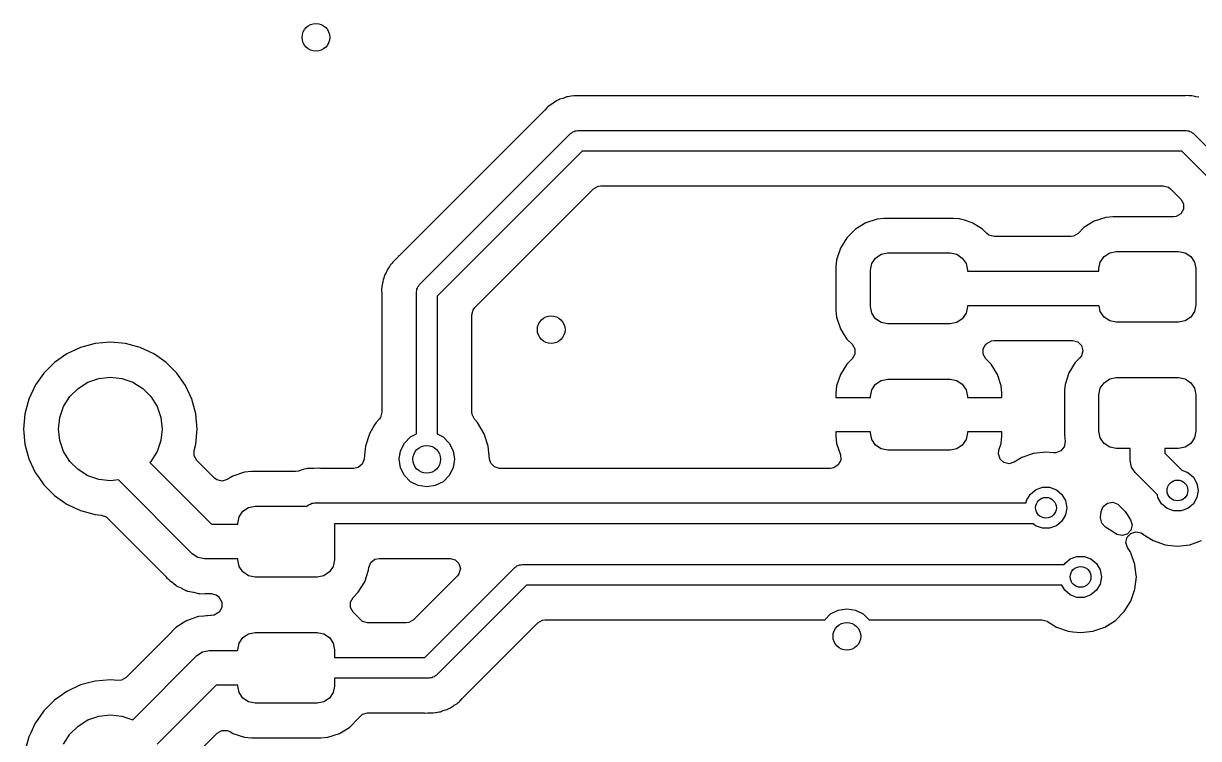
# Model space of a CAD drawing. Extents: x 44 to 146, y -87 to -25.
# Drawn here: x 80.02 to 97, y -75.09 to -64.75 of the extents above; entities that cross this region are included whole.
import ezdxf

# ---------------------------------------------------------------- set-up
doc = ezdxf.new("R2010")
doc.units = 0
doc.layers.add('BLACK', color=7, linetype='CONTINUOUS')

msp = doc.modelspace()

# ---------------------------------------------------------------- linework, layer by layer
at = {"layer": 'BLACK', "linetype": 'CONTINUOUS'}
for p, q in [((87.720525, -65.871834), (87.684547, -65.897972)), ((87.720531, -65.871831), (87.720525, -65.871834)), ((87.738434, -65.864742), (87.720531, -65.871831)), ((87.75942, -65.854461), (87.738434, -65.864742)), ((87.776, -65.844656), (87.75942, -65.854461)), ((87.81871, -65.832247), (87.776, -65.844656)), ((87.831983, -65.827703), (87.81871, -65.832247)), ((87.873346, -65.811327), (87.831983, -65.827703)), ((87.892454, -65.808913), (87.873346, -65.811327)), ((87.915338, -65.804174), (87.892454, -65.808913)), ((87.933826, -65.798803), (87.915338, -65.804174)), ((87.933832, -65.798802), (87.933826, -65.798803)), ((87.978277, -65.797405), (87.933832, -65.798802)), ((87.992245, -65.796307), (87.978277, -65.797405)), ((87.995462, -65.795901), (87.992245, -65.796307)), ((87.995471, -65.7959), (87.995462, -65.795901)), ((87.995475, -65.7959), (87.995471, -65.7959)), ((88.023869, -65.7959), (87.995475, -65.7959)), ((88.028549, -65.795826), (88.023869, -65.7959)), ((88.02961, -65.795792), (88.028549, -65.795826)), ((88.098101, -65.793639), (88.02961, -65.795792)), ((88.107438, -65.794522), (88.098101, -65.793639)), ((88.107486, -65.794003), (88.107438, -65.794522)), ((88.124665, -65.7959), (88.107486, -65.794003)), ((96.787092, -65.7959), (88.124665, -65.7959)), ((96.801114, -65.795239), (96.787092, -65.7959)), ((96.81804, -65.793639), (96.801114, -65.795239)), ((96.845395, -65.791053), (96.81804, -65.793639)), ((96.845396, -65.791053), (96.845395, -65.791053)), ((96.864411, -65.794065), (96.845396, -65.791053)), ((96.887722, -65.7959), (96.864411, -65.794065)), ((96.906975, -65.7959), (96.887722, -65.7959)), ((96.906977, -65.7959), (96.906975, -65.7959)), ((96.933463, -65.8027), (96.906977, -65.7959)), ((96.950066, -65.806963), (96.933463, -65.8027)), ((96.963807, -65.809808), (96.950066, -65.806963)), ((97.007721, -65.816764), (96.963807, -65.809808)), ((87.549768, -66.013084), (85.454434, -68.108418)), ((87.559213, -66.002705), (87.549768, -66.013084)), ((87.587563, -65.968437), (87.559213, -66.002705)), ((87.603144, -65.957116), (87.587563, -65.968437)), ((87.620911, -65.941941), (87.603144, -65.957116)), ((87.634532, -65.928321), (87.620911, -65.941941)), ((87.634534, -65.928319), (87.634532, -65.928321)), ((87.672824, -65.905673), (87.634534, -65.928319)), ((87.684547, -65.897972), (87.672824, -65.905673)), ((85.745934, -68.524734), (87.930334, -66.340334)), ((87.930334, -66.340334), (87.947435, -66.33046)), ((87.947435, -66.33046), (87.9614, -66.316496)), ((87.9614, -66.316496), (87.980474, -66.311384)), ((87.980474, -66.311384), (87.997577, -66.301511)), ((87.997577, -66.301511), (88.017325, -66.301511)), ((88.017325, -66.301511), (88.0364, -66.2964)), ((88.0364, -66.2964), (96.8248, -66.2964)), ((96.8248, -66.2964), (96.843875, -66.301511)), ((96.843875, -66.301511), (96.863623, -66.301511)), ((96.863623, -66.301511), (96.880725, -66.311384)), ((96.880725, -66.311384), (96.8998, -66.316496)), ((96.8998, -66.316496), (96.913764, -66.33046)), ((96.913764, -66.33046), (96.930866, -66.340334)), ((96.930866, -66.340334), (97.870666, -67.280134)), ((88.098532, -66.5964), (86.002, -68.692932)), ((96.762668, -66.5964), (88.098532, -66.5964)), ((97.6146, -67.448332), (96.762668, -66.5964)), ((86.546141, -68.856605), (88.262205, -67.140541)), ((88.262205, -67.140541), (88.329, -67.101977)), ((88.329, -67.101977), (88.367564, -67.0969)), ((88.367564, -67.0969), (96.493636, -67.0969)), ((96.493636, -67.0969), (96.568136, -67.116862)), ((96.568136, -67.116862), (96.598995, -67.140541)), ((96.598995, -67.140541), (96.747595, -67.289141)), ((96.747595, -67.289141), (96.786159, -67.355936)), ((96.786159, -67.355936), (96.786159, -67.433064)), ((92.463996, -67.567), (92.361202, -67.577501)), ((93.464004, -67.567), (92.463996, -67.567)), ((93.464009, -67.567), (93.464004, -67.567)), ((93.549665, -67.57575), (93.464009, -67.567)), ((93.566798, -67.577501), (93.549665, -67.57575)), ((95.663202, -67.554001), (95.496666, -67.609186)), ((95.765996, -67.5435), (95.663202, -67.554001)), ((96.642236, -67.5435), (95.765996, -67.5435)), ((96.6808, -67.538423), (96.642236, -67.5435)), ((96.747595, -67.499859), (96.6808, -67.538423)), ((96.786159, -67.433064), (96.747595, -67.499859)), ((92.045343, -67.724788), (91.921288, -67.848843)), ((92.194666, -67.632686), (92.045343, -67.724788)), ((92.361202, -67.577501), (92.194666, -67.632686)), ((93.62014, -67.595177), (93.566798, -67.577501)), ((93.733334, -67.632686), (93.62014, -67.595177)), ((93.844556, -67.701288), (93.733334, -67.632686)), ((93.882656, -67.724788), (93.844556, -67.701288)), ((93.943727, -67.785859), (93.882656, -67.724788)), ((95.34734, -67.70129), (95.262774, -67.785858)), ((95.496666, -67.609186), (95.34734, -67.70129)), ((91.921288, -67.848843), (91.829186, -67.998166)), ((93.974586, -67.809538), (93.943727, -67.785859)), ((94.049086, -67.8295), (93.974586, -67.809538)), ((95.157415, -67.8295), (94.049086, -67.8295)), ((95.19598, -67.824423), (95.157415, -67.8295)), ((95.262774, -67.785858), (95.19598, -67.824423)), ((91.829186, -67.998166), (91.774001, -68.164701)), ((92.418329, -68.08653), (92.514, -68.0675)), ((92.514, -68.0675), (93.414, -68.0675)), ((93.414, -68.0675), (93.509671, -68.08653)), ((95.639223, -68.117223), (95.720329, -68.06303)), ((95.720329, -68.06303), (95.816, -68.044)), ((95.816, -68.044), (96.716, -68.044)), ((96.716, -68.044), (96.811671, -68.06303)), ((96.811671, -68.06303), (96.892777, -68.117223)), ((85.321551, -68.245407), (85.312273, -68.262284)), ((85.351997, -68.212985), (85.321551, -68.245407)), ((85.361092, -68.202338), (85.351997, -68.212985)), ((85.363082, -68.199772), (85.361092, -68.202338)), ((85.363095, -68.199758), (85.363082, -68.199772)), ((85.383143, -68.179709), (85.363095, -68.199758)), ((85.386394, -68.176355), (85.383143, -68.179709)), ((85.434059, -68.125598), (85.386394, -68.176355)), ((85.441282, -68.119623), (85.434059, -68.125598)), ((85.454434, -68.108418), (85.44095, -68.119222)), ((85.44095, -68.119222), (85.441282, -68.119623)), ((91.769069, -68.212985), (91.7635, -68.267495)), ((91.772638, -68.178044), (91.769069, -68.212985)), ((91.774001, -68.164701), (91.772638, -68.178044)), ((92.264, -68.3175), (92.28303, -68.221829)), ((92.28303, -68.221829), (92.337223, -68.140723)), ((92.337223, -68.140723), (92.418329, -68.08653)), ((93.509671, -68.08653), (93.590777, -68.140723)), ((93.590777, -68.140723), (93.64497, -68.221829)), ((93.64497, -68.221829), (93.664, -68.3175)), ((95.566, -68.294), (95.58503, -68.198329)), ((95.58503, -68.198329), (95.639223, -68.117223)), ((96.892777, -68.117223), (96.94697, -68.198329)), ((96.94697, -68.198329), (96.966, -68.294)), ((85.237581, -68.408094), (85.230011, -68.430203)), ((85.242373, -68.38943), (85.237581, -68.408094)), ((85.242374, -68.389429), (85.242373, -68.38943)), ((85.263803, -68.350447), (85.242374, -68.389429)), ((85.269974, -68.33785), (85.263803, -68.350447)), ((85.287635, -68.297039), (85.269974, -68.33785)), ((85.287638, -68.297035), (85.287635, -68.297039)), ((85.299444, -68.281814), (85.287638, -68.297035)), ((85.312273, -68.262284), (85.299444, -68.281814)), ((91.7635, -68.267495), (91.7635, -68.892503)), ((92.264, -68.8425), (92.264, -68.3175)), ((93.664, -68.3175), (93.664, -68.33)), ((93.664, -68.33), (95.566, -68.33)), ((95.566, -68.33), (95.566, -68.294)), ((96.966, -68.294), (96.966, -68.819)), ((85.199665, -68.591189), (85.196653, -68.610203)), ((85.2015, -68.567878), (85.199665, -68.591189)), ((85.205216, -68.534152), (85.2015, -68.548624)), ((85.2015, -68.548624), (85.2015, -68.567878)), ((85.212563, -68.505534), (85.205216, -68.534152)), ((85.215408, -68.491793), (85.212563, -68.505534)), ((85.222364, -68.447875), (85.215408, -68.491793)), ((85.230011, -68.430203), (85.222364, -68.447875)), ((85.707111, -68.591977), (85.716984, -68.574874)), ((85.707111, -68.611725), (85.707111, -68.591977)), ((85.716984, -68.574874), (85.722096, -68.5558)), ((85.722096, -68.5558), (85.73606, -68.541835)), ((85.73606, -68.541835), (85.745934, -68.524734)), ((85.196653, -68.610203), (85.200839, -68.654484)), ((85.200839, -68.654484), (85.2015, -68.668507)), ((85.2015, -68.668507), (85.2015, -70.369481)), ((85.702, -68.6308), (85.707111, -68.611725)), ((85.702, -70.683024), (85.702, -68.6308)), ((86.002, -68.692932), (86.002, -70.683024)), ((86.5025, -68.961964), (86.522462, -68.887464)), ((86.522462, -68.887464), (86.546141, -68.856605)), ((91.7635, -68.892503), (91.769383, -68.950092)), ((92.28303, -68.938171), (92.264, -68.8425)), ((93.664, -68.8425), (93.64497, -68.938171)), ((95.568188, -68.83), (93.664, -68.83)), ((93.664, -68.83), (93.664, -68.8425)), ((95.58503, -68.914671), (95.568188, -68.83)), ((95.639223, -68.995777), (95.58503, -68.914671)), ((96.94697, -68.914671), (96.892777, -68.995777)), ((96.966, -68.819), (96.94697, -68.914671)), ((86.5025, -70.369481), (86.5025, -68.961964)), ((91.769383, -68.950092), (91.774001, -68.995297)), ((91.774001, -68.995297), (91.829186, -69.161834)), ((92.337223, -69.019277), (92.28303, -68.938171)), ((92.418329, -69.07347), (92.337223, -69.019277)), ((92.514, -69.0925), (92.418329, -69.07347)), ((93.414, -69.0925), (92.514, -69.0925)), ((93.509671, -69.07347), (93.414, -69.0925)), ((93.590777, -69.019277), (93.509671, -69.07347)), ((93.64497, -68.938171), (93.590777, -69.019277)), ((95.720329, -69.04997), (95.639223, -68.995777)), ((95.816, -69.069), (95.720329, -69.04997)), ((96.716, -69.069), (95.816, -69.069)), ((96.811671, -69.04997), (96.716, -69.069)), ((96.892777, -68.995777), (96.811671, -69.04997)), ((91.829186, -69.161834), (91.879741, -69.243797)), ((91.879741, -69.243797), (91.921288, -69.311156)), ((80.85067, -69.432425), (80.652362, -69.524898)), ((80.850672, -69.432424), (80.85067, -69.432425)), ((80.850673, -69.432424), (80.850672, -69.432424)), ((81.062021, -69.375793), (80.850673, -69.432424)), ((81.28, -69.356723), (81.062021, -69.375793)), ((81.497978, -69.375793), (81.28, -69.356723)), ((81.709328, -69.432424), (81.497977, -69.375793)), ((81.497977, -69.375793), (81.497978, -69.375793)), ((81.70933, -69.432425), (81.709328, -69.432424)), ((81.907633, -69.524894), (81.70933, -69.432425)), ((91.921288, -69.311156), (91.997627, -69.387495)), ((91.997627, -69.387495), (92.036191, -69.45429)), ((93.891809, -69.45429), (93.930373, -69.387495)), ((93.930373, -69.387495), (93.943727, -69.374141)), ((93.943727, -69.374141), (94.010522, -69.335577)), ((94.010522, -69.335577), (94.049086, -69.3305)), ((94.049086, -69.3305), (95.183415, -69.3305)), ((95.183415, -69.3305), (95.257915, -69.350462)), ((95.257915, -69.350462), (95.312453, -69.405)), ((95.312453, -69.405), (95.332415, -69.4795)), ((80.652359, -69.5249), (80.47312, -69.650404)), ((80.652362, -69.524898), (80.652359, -69.524899)), ((80.652359, -69.524899), (80.652359, -69.5249)), ((81.907638, -69.524897), (81.907633, -69.524894)), ((81.916951, -69.531418), (81.907638, -69.524897)), ((82.086877, -69.650402), (81.916951, -69.531418)), ((91.997627, -69.598213), (91.92168, -69.674159)), ((92.036191, -69.531418), (91.997627, -69.598213)), ((92.036191, -69.45429), (92.036191, -69.531418)), ((93.891809, -69.531418), (93.891809, -69.45429)), ((93.930373, -69.598213), (93.891809, -69.531418)), ((94.006319, -69.674159), (93.930373, -69.598213)), ((95.262274, -69.611358), (95.223288, -69.650343)), ((95.288776, -69.584855), (95.262274, -69.611358)), ((95.312453, -69.554), (95.288776, -69.584855)), ((95.332415, -69.4795), (95.312453, -69.554)), ((80.47312, -69.650404), (80.318404, -69.80512)), ((82.241598, -69.805123), (82.086877, -69.650402)), ((91.92168, -69.674159), (91.829642, -69.823378)), ((94.098357, -69.823378), (94.006319, -69.674159)), ((95.223288, -69.650343), (95.131186, -69.799666)), ((80.318404, -69.80512), (80.199834, -69.974457)), ((80.812383, -70.025626), (80.954587, -69.936273)), ((80.954587, -69.936273), (81.113109, -69.880804)), ((81.113109, -69.880804), (81.28, -69.862)), ((81.28, -69.862), (81.446891, -69.880804)), ((81.446891, -69.880804), (81.605413, -69.936273)), ((81.605413, -69.936273), (81.747617, -70.025626)), ((82.367102, -69.984362), (82.241598, -69.805123)), ((91.829642, -69.823378), (91.774494, -69.989802)), ((92.337223, -69.965723), (92.418329, -69.91153)), ((92.418329, -69.91153), (92.514, -69.8925)), ((92.514, -69.8925), (93.414, -69.8925)), ((93.414, -69.8925), (93.509671, -69.91153)), ((93.509671, -69.91153), (93.590777, -69.965723)), ((94.153505, -69.989803), (94.098357, -69.823378)), ((95.131186, -69.799666), (95.076001, -69.966201)), ((95.58503, -70.023329), (95.639223, -69.942223)), ((95.639223, -69.942223), (95.720329, -69.88803)), ((95.720329, -69.88803), (95.816, -69.869)), ((95.816, -69.869), (96.716, -69.869)), ((96.716, -69.869), (96.811671, -69.88803)), ((96.811671, -69.88803), (96.892777, -69.942223)), ((96.892777, -69.942223), (96.94697, -70.023329)), ((80.192898, -69.984362), (80.100425, -70.18267)), ((80.199834, -69.974457), (80.192898, -69.984362)), ((80.693626, -70.144383), (80.812383, -70.025626)), ((81.747617, -70.025626), (81.866374, -70.144383)), ((82.459575, -70.18267), (82.367102, -69.984362)), ((91.774492, -69.989811), (91.764, -70.09251)), ((91.764, -70.09251), (91.764, -70.155)), ((91.774494, -69.989802), (91.774492, -69.989811)), ((92.264, -70.1425), (92.28303, -70.046829)), ((92.28303, -70.046829), (92.337223, -69.965723)), ((93.590777, -69.965723), (93.64497, -70.046829)), ((93.64497, -70.046829), (93.664, -70.1425)), ((94.163999, -70.092526), (94.153505, -69.989803)), ((94.163999, -70.155), (94.163999, -70.092526)), ((95.067394, -70.050459), (95.0655, -70.068995)), ((95.0655, -70.068995), (95.0655, -70.694004)), ((95.076001, -69.966203), (95.067394, -70.050459)), ((95.076001, -69.966201), (95.076001, -69.966203)), ((95.566, -70.119), (95.58503, -70.023329)), ((95.566, -70.644), (95.566, -70.119)), ((96.94697, -70.023329), (96.966, -70.119)), ((96.966, -70.119), (96.966, -70.644)), ((80.100424, -70.182673), (80.043793, -70.394021)), ((80.100425, -70.18267), (80.100424, -70.182673)), ((80.548804, -70.445109), (80.604273, -70.286587)), ((80.604273, -70.286587), (80.693626, -70.144383)), ((81.866374, -70.144383), (81.955727, -70.286587)), ((81.955727, -70.286587), (82.011196, -70.445109)), ((82.516207, -70.394023), (82.459575, -70.18267)), ((91.764, -70.155), (92.264, -70.155)), ((92.264, -70.155), (92.264, -70.1425)), ((93.664, -70.1425), (93.664, -70.155)), ((93.664, -70.155), (94.163999, -70.155)), ((80.043793, -70.394021), (80.024723, -70.611999)), ((80.53, -70.612), (80.548804, -70.445109)), ((82.011196, -70.445109), (82.03, -70.612)), ((82.535277, -70.612), (82.516207, -70.394023)), ((85.181538, -70.443981), (85.163229, -70.469181)), ((85.2015, -70.369481), (85.181538, -70.443981)), ((86.505756, -70.400459), (86.5025, -70.369481)), ((86.540771, -70.469181), (86.505756, -70.400459)), ((80.024723, -70.611999), (80.024723, -70.612)), ((80.024723, -70.612), (80.043793, -70.829978)), ((80.548804, -70.778891), (80.53, -70.612)), ((82.03, -70.612), (82.011196, -70.778891)), ((82.516207, -70.829977), (82.535277, -70.612)), ((85.098816, -70.553553), (85.024822, -70.681714)), ((85.119467, -70.517784), (85.098816, -70.553553)), ((85.119469, -70.517781), (85.119467, -70.517783)), ((85.119467, -70.517783), (85.119467, -70.517784)), ((85.163229, -70.469181), (85.119469, -70.517781)), ((86.584533, -70.517784), (86.540771, -70.469181)), ((86.679179, -70.681716), (86.584533, -70.517784)), ((80.604273, -70.937413), (80.548804, -70.778891)), ((82.011196, -70.778891), (81.955727, -70.937413)), ((85.024819, -70.681721), (84.966325, -70.861745)), ((85.024822, -70.681714), (85.024819, -70.681721)), ((85.528393, -70.814886), (85.616886, -70.726393)), ((85.616886, -70.726393), (85.702, -70.683024)), ((86.002, -70.683024), (86.087114, -70.726393)), ((86.087114, -70.726393), (86.175607, -70.814886)), ((86.737674, -70.861744), (86.679179, -70.681716)), ((92.264, -70.655), (91.764001, -70.655)), ((91.764001, -70.655), (91.764001, -70.717473)), ((91.764001, -70.717473), (91.774494, -70.820196)), ((92.264, -70.6675), (92.264, -70.655)), ((92.28303, -70.763171), (92.264, -70.6675)), ((92.337223, -70.844277), (92.28303, -70.763171)), ((93.64497, -70.763171), (93.590777, -70.844277)), ((93.664, -70.6675), (93.64497, -70.763171)), ((94.164, -70.655), (93.664, -70.655)), ((93.664, -70.655), (93.664, -70.6675)), ((94.153507, -70.820188), (94.163999, -70.717489)), ((94.163999, -70.717489), (94.164, -70.717479)), ((94.164, -70.717479), (94.164, -70.655)), ((95.075686, -70.793712), (95.063398, -70.869854)), ((95.0655, -70.694004), (95.075686, -70.793712)), ((95.58503, -70.739671), (95.566, -70.644)), ((95.639223, -70.820777), (95.58503, -70.739671)), ((96.94697, -70.739671), (96.892777, -70.820777)), ((96.966, -70.644), (96.94697, -70.739671)), ((80.043793, -70.829978), (80.100424, -71.041328)), ((80.693626, -71.079617), (80.604273, -70.937413)), ((81.955727, -70.937413), (81.866374, -71.079617)), ((82.490952, -70.924227), (82.516207, -70.829977)), ((82.490952, -71.001353), (82.490952, -70.924227)), ((84.957169, -70.94887), (84.947238, -71.043365)), ((84.966325, -70.861745), (84.957169, -70.94887)), ((85.452, -71.05), (85.471577, -70.926393)), ((85.471577, -70.926393), (85.528393, -70.814886)), ((86.175607, -70.814886), (86.232423, -70.926393)), ((86.232423, -70.926393), (86.252, -71.05)), ((86.756762, -71.043365), (86.737674, -70.861744)), ((91.774494, -70.820196), (91.774494, -70.820199)), ((91.774494, -70.820199), (91.829049, -70.984833)), ((92.418329, -70.89847), (92.337223, -70.844277)), ((92.514, -70.9175), (92.418329, -70.89847)), ((93.414, -70.9175), (92.514, -70.9175)), ((93.509671, -70.89847), (93.414, -70.9175)), ((93.590777, -70.844277), (93.509671, -70.89847)), ((94.113025, -70.972287), (94.120484, -70.919847)), ((94.135759, -71.045988), (94.113025, -70.972287)), ((94.120484, -70.919847), (94.153506, -70.820194)), ((94.153506, -70.820194), (94.153507, -70.820188)), ((94.620747, -70.964631), (94.450474, -71.024212)), ((94.799999, -70.944435), (94.620747, -70.964631)), ((94.800001, -70.944435), (94.799999, -70.944435)), ((94.910774, -70.956916), (94.800001, -70.944435)), ((94.942598, -70.957082), (94.910774, -70.956916)), ((95.014684, -70.929652), (94.942598, -70.957082)), ((95.063398, -70.869854), (95.014684, -70.929652)), ((95.720329, -70.87497), (95.639223, -70.820777)), ((95.816, -70.894), (95.720329, -70.87497)), ((96.016, -70.894), (95.816, -70.894)), ((96.016, -71.066), (96.016, -70.894)), ((96.716, -70.894), (96.516, -70.894)), ((96.516, -70.894), (96.516, -70.962446)), ((96.516, -70.962446), (96.761554, -71.208001)), ((96.811671, -70.87497), (96.716, -70.894)), ((96.892777, -70.820777), (96.811671, -70.87497)), ((80.100424, -71.041328), (80.100425, -71.04133)), ((80.100425, -71.04133), (80.192894, -71.239633)), ((80.812383, -71.198374), (80.693626, -71.079617)), ((81.866374, -71.079617), (81.849772, -71.096218)), ((81.849772, -71.096218), (82.743053, -71.9895)), ((82.529516, -71.068148), (82.490952, -71.001353)), ((82.783594, -71.322226), (82.529516, -71.068148)), ((84.919187, -71.119279), (84.859248, -71.167818)), ((84.946827, -71.047274), (84.919187, -71.119279)), ((84.947238, -71.043365), (84.946827, -71.047274)), ((85.471577, -71.173607), (85.452, -71.05)), ((86.252, -71.05), (86.232423, -71.173607)), ((86.757173, -71.047274), (86.756762, -71.043365)), ((86.776319, -71.1062), (86.757173, -71.047274)), ((86.830857, -71.160738), (86.776319, -71.1062)), ((91.798919, -71.130754), (91.734479, -71.173137)), ((91.833534, -71.06183), (91.798919, -71.130754)), ((91.829049, -70.984833), (91.833534, -71.06183)), ((94.192298, -71.098449), (94.135759, -71.045988)), ((94.267492, -71.115612), (94.192298, -71.098449)), ((94.341193, -71.092878), (94.267492, -71.115612)), ((94.450474, -71.024212), (94.341193, -71.092878)), ((96.03503, -71.161671), (96.016, -71.066)), ((80.192894, -71.239633), (80.192897, -71.239638)), ((80.192897, -71.239638), (80.235163, -71.3)), ((80.235163, -71.3), (80.318402, -71.418877)), ((80.954587, -71.287727), (80.812383, -71.198374)), ((81.113109, -71.343196), (80.954587, -71.287727)), ((83.050662, -71.292187), (82.967173, -71.343684)), ((83.050665, -71.292186), (83.050662, -71.292187)), ((83.217202, -71.237001), (83.050665, -71.292186)), ((83.319996, -71.2265), (83.217202, -71.237001)), ((83.956867, -71.2265), (83.319996, -71.2265)), ((83.998439, -71.220583), (83.956867, -71.2265)), ((84.010616, -71.217045), (83.998439, -71.220583)), ((84.023893, -71.212499), (84.010616, -71.217045)), ((84.065238, -71.196129), (84.023893, -71.212499)), ((84.065246, -71.196127), (84.065238, -71.196129)), ((84.084354, -71.193713), (84.065246, -71.196127)), ((84.107237, -71.188974), (84.084354, -71.193713)), ((84.125725, -71.183603), (84.107237, -71.188974)), ((84.125731, -71.183602), (84.125725, -71.183603)), ((84.170177, -71.182205), (84.125731, -71.183602)), ((84.184145, -71.181107), (84.170177, -71.182205)), ((84.187362, -71.180701), (84.184145, -71.181107)), ((84.187371, -71.1807), (84.187362, -71.180701)), ((84.187375, -71.1807), (84.187371, -71.1807)), ((84.215769, -71.1807), (84.187375, -71.1807)), ((84.220449, -71.180626), (84.215769, -71.1807)), ((84.22151, -71.180592), (84.220449, -71.180626)), ((84.290001, -71.178439), (84.22151, -71.180592)), ((84.299338, -71.179322), (84.290001, -71.178439)), ((84.299386, -71.178803), (84.299338, -71.179322)), ((84.316565, -71.1807), (84.299386, -71.178803)), ((84.798643, -71.1807), (84.316565, -71.1807)), ((84.859248, -71.167818), (84.798643, -71.1807)), ((85.528393, -71.285114), (85.471577, -71.173607)), ((85.616886, -71.373607), (85.528393, -71.285114)), ((86.175607, -71.285114), (86.087114, -71.373607)), ((86.232423, -71.173607), (86.175607, -71.285114)), ((86.905357, -71.1807), (86.830857, -71.160738)), ((91.687612, -71.1807), (86.905357, -71.1807)), ((91.734479, -71.173137), (91.687612, -71.1807)), ((96.089223, -71.242777), (96.03503, -71.161671)), ((96.411464, -71.565017), (96.089223, -71.242777)), ((96.761554, -71.208001), (96.85, -71.240192)), ((96.85, -71.240192), (96.929813, -71.307164)), ((96.929813, -71.307164), (96.981908, -71.397394)), ((80.318402, -71.418877), (80.473123, -71.573598)), ((81.28, -71.362), (81.113109, -71.343196)), ((81.395439, -71.348993), (81.28, -71.362)), ((82.46272, -72.416273), (81.395439, -71.348993)), ((82.818236, -71.348016), (82.783594, -71.322226)), ((82.893285, -71.365804), (82.818236, -71.348016)), ((82.967173, -71.343684), (82.893285, -71.365804)), ((85.728393, -71.430423), (85.616886, -71.373607)), ((85.852, -71.45), (85.728393, -71.430423)), ((85.975607, -71.430423), (85.852, -71.45)), ((86.087114, -71.373607), (85.975607, -71.430423)), ((94.65, -71.490192), (94.747906, -71.454558)), ((94.747906, -71.454558), (94.852094, -71.454558)), ((94.852094, -71.454558), (94.95, -71.490192)), ((96.981908, -71.397394), (97, -71.5)), ((80.473123, -71.573598), (80.624017, -71.679255)), ((94.512131, -71.6812), (94.518092, -71.647394)), ((94.518092, -71.647394), (94.570187, -71.557164)), ((94.570187, -71.557164), (94.65, -71.490192)), ((94.95, -71.490192), (95.029813, -71.557164)), ((95.029813, -71.557164), (95.081908, -71.647394)), ((95.081908, -71.647394), (95.1, -71.75)), ((96.418092, -71.602606), (96.411464, -71.565017)), ((96.470187, -71.692836), (96.418092, -71.602606)), ((96.981908, -71.602606), (96.929813, -71.692836)), ((97, -71.5), (96.981908, -71.602606)), ((80.624017, -71.679255), (80.652361, -71.699102)), ((80.652361, -71.699102), (80.652366, -71.699105)), ((80.652366, -71.699105), (80.761512, -71.75)), ((80.761512, -71.75), (80.85067, -71.791575)), ((80.85067, -71.791575), (81.062023, -71.848207)), ((83.13903, -71.881329), (83.193223, -71.800223)), ((83.193223, -71.800223), (83.274329, -71.74603)), ((83.274329, -71.74603), (83.37, -71.727)), ((83.37, -71.727), (84.120368, -71.727)), ((84.120368, -71.727), (84.122234, -71.725134)), ((84.122234, -71.725134), (84.139335, -71.71526)), ((84.139335, -71.71526), (84.1533, -71.701296)), ((84.1533, -71.701296), (84.172374, -71.696184)), ((84.172374, -71.696184), (84.189477, -71.686311)), ((84.189477, -71.686311), (84.209225, -71.686311)), ((84.209225, -71.686311), (84.2283, -71.6812)), ((84.2283, -71.6812), (94.512131, -71.6812)), ((95.1, -71.75), (95.081908, -71.852606)), ((95.590098, -71.887266), (95.599587, -71.803051)), ((95.599587, -71.803051), (95.627765, -71.731257)), ((95.627765, -71.731257), (95.688066, -71.683168)), ((95.688066, -71.683168), (95.764333, -71.671673)), ((95.764333, -71.671673), (95.836129, -71.699851)), ((95.836129, -71.699851), (95.853009, -71.714377)), ((95.853009, -71.714377), (95.943357, -71.804725)), ((95.943357, -71.804725), (95.972239, -71.845428)), ((96.55, -71.759808), (96.470187, -71.692836)), ((96.647906, -71.795442), (96.55, -71.759808)), ((96.752094, -71.795442), (96.647906, -71.795442)), ((96.85, -71.759808), (96.752094, -71.795442)), ((96.929813, -71.692836), (96.85, -71.759808)), ((81.062023, -71.848207), (81.144778, -71.855446)), ((81.144778, -71.855446), (81.217254, -71.881824)), ((81.217254, -71.881824), (81.237152, -71.89852)), ((81.237152, -71.89852), (82.062481, -72.723848)), ((82.743053, -71.9895), (83.12, -71.9895)), ((83.12, -71.977), (83.13903, -71.881329)), ((83.12, -71.9895), (83.12, -71.977)), ((94.615907, -71.9812), (84.52, -71.9812)), ((84.52, -71.9812), (84.52, -72.502)), ((94.65, -72.009808), (94.615907, -71.9812)), ((95.029813, -71.942836), (94.95, -72.009808)), ((95.081908, -71.852606), (95.029813, -71.942836)), ((95.589267, -71.898363), (95.590098, -71.887266)), ((95.60643, -71.973558), (95.589267, -71.898363)), ((95.65889, -72.030097), (95.60643, -71.973558)), ((95.972239, -71.845428), (95.974211, -71.849524)), ((95.974211, -71.849524), (96.021218, -71.924335)), ((96.021218, -71.924335), (96.043952, -71.998037)), ((94.747906, -72.045442), (94.65, -72.009808)), ((94.852094, -72.045442), (94.747906, -72.045442)), ((94.95, -72.009808), (94.852094, -72.045442)), ((95.802262, -72.120184), (95.65889, -72.030097)), ((95.802263, -72.120185), (95.802262, -72.120184)), ((95.802847, -72.120552), (95.802263, -72.120185)), ((95.825432, -72.13534), (95.802847, -72.120552)), ((95.900626, -72.152503), (95.825432, -72.13534)), ((95.974328, -72.129769), (95.900626, -72.152503)), ((95.973209, -72.176771), (96.025669, -72.120232)), ((96.026789, -72.073231), (95.974328, -72.129769)), ((96.025669, -72.120232), (96.099371, -72.097497)), ((96.043952, -71.998037), (96.026789, -72.073231)), ((96.099371, -72.097497), (96.174565, -72.114659)), ((96.174565, -72.114659), (96.197167, -72.129457)), ((96.197167, -72.129457), (96.197737, -72.129815)), ((96.197737, -72.129815), (96.197738, -72.129816)), ((96.197738, -72.129816), (96.350478, -72.225789)), ((95.956047, -72.251965), (95.973209, -72.176771)), ((95.978782, -72.325667), (95.956047, -72.251965)), ((96.015169, -72.383577), (95.978782, -72.325667)), ((96.350478, -72.225789), (96.520745, -72.285368)), ((96.520745, -72.285368), (96.560551, -72.289853)), ((96.560551, -72.289853), (96.699999, -72.305565)), ((96.699999, -72.305565), (96.7, -72.305565)), ((96.7, -72.305565), (96.700001, -72.305565)), ((96.700001, -72.305565), (96.744813, -72.300515)), ((96.744813, -72.300515), (96.879255, -72.285368)), ((96.879255, -72.285368), (97.049522, -72.225789)), ((82.462723, -72.416277), (82.46272, -72.416273)), ((82.543829, -72.47047), (82.462723, -72.416277)), ((82.6395, -72.4895), (82.543829, -72.47047)), ((83.12, -72.4895), (82.6395, -72.4895)), ((83.12, -72.502), (83.12, -72.4895)), ((85.04144, -72.54347), (85.101238, -72.494758)), ((85.101238, -72.494758), (85.162237, -72.4817)), ((85.162237, -72.4817), (86.188636, -72.4817)), ((86.188636, -72.4817), (86.263136, -72.501662)), ((95.070187, -72.557164), (95.15, -72.490192)), ((95.15, -72.490192), (95.247906, -72.454558)), ((95.247906, -72.454558), (95.352094, -72.454558)), ((95.352094, -72.454558), (95.45, -72.490192)), ((95.45, -72.490192), (95.529813, -72.557164)), ((96.025789, -72.400478), (96.015169, -72.383577)), ((96.085368, -72.570745), (96.025789, -72.400478)), ((83.13903, -72.597671), (83.12, -72.502)), ((83.193223, -72.678777), (83.13903, -72.597671)), ((84.50097, -72.597671), (84.446777, -72.678777)), ((84.52, -72.502), (84.50097, -72.597671)), ((84.954814, -72.821334), (85.009999, -72.654797)), ((85.009999, -72.654797), (85.01, -72.65479)), ((85.01, -72.65479), (85.014009, -72.615556)), ((85.014009, -72.615556), (85.04144, -72.54347)), ((85.823368, -73.9145), (87.123734, -72.614134)), ((86.263136, -72.501662), (86.317674, -72.5562)), ((86.317674, -72.5562), (86.337636, -72.6307)), ((86.337636, -72.6307), (86.317674, -72.7052)), ((87.123734, -72.614134), (87.140835, -72.60426)), ((87.140835, -72.60426), (87.1548, -72.590296)), ((87.1548, -72.590296), (87.173874, -72.585184)), ((87.173874, -72.585184), (87.190977, -72.575311)), ((87.190977, -72.575311), (87.210725, -72.575311)), ((87.210725, -72.575311), (87.2298, -72.5702)), ((87.2298, -72.5702), (95.062661, -72.5702)), ((95.062661, -72.5702), (95.070187, -72.557164)), ((95.529813, -72.557164), (95.581908, -72.647394)), ((95.581908, -72.647394), (95.6, -72.75)), ((96.094838, -72.654797), (96.085368, -72.570745)), ((96.102618, -72.723848), (96.094838, -72.654797)), ((82.062481, -72.723848), (82.076638, -72.74023)), ((82.076638, -72.74023), (82.089887, -72.758027)), ((82.089887, -72.758027), (82.089889, -72.758029)), ((82.089889, -72.758029), (82.127, -72.789169)), ((82.127, -72.789169), (82.136583, -72.79795)), ((82.136583, -72.79795), (82.139723, -72.80109)), ((82.139723, -72.80109), (82.163749, -72.820087)), ((82.163749, -72.820087), (82.167111, -72.822826)), ((82.167111, -72.822826), (82.224286, -72.870802)), ((83.274329, -72.73297), (83.193223, -72.678777)), ((83.37, -72.752), (83.274329, -72.73297)), ((84.27, -72.752), (83.37, -72.752)), ((84.365671, -72.73297), (84.27, -72.752)), ((84.446777, -72.678777), (84.365671, -72.73297)), ((84.862712, -72.970656), (84.954814, -72.821334)), ((86.293995, -72.736059), (85.659695, -73.370359)), ((86.317674, -72.7052), (86.293995, -72.736059)), ((95.6, -72.75), (95.581908, -72.852606)), ((96.085368, -72.929255), (96.105565, -72.75)), ((96.105565, -72.75), (96.102618, -72.723848)), ((82.224286, -72.870802), (82.22429, -72.870804)), ((82.22429, -72.870804), (82.231539, -72.875572)), ((82.231539, -72.875572), (82.231375, -72.87582)), ((82.231375, -72.87582), (82.235283, -72.87831)), ((82.235283, -72.87831), (82.23544, -72.878057)), ((82.23544, -72.878057), (82.242823, -72.882611)), ((82.242823, -72.882611), (82.310476, -72.914158)), ((82.310476, -72.914158), (82.314377, -72.916047)), ((82.314377, -72.916047), (82.381067, -72.94954)), ((82.381067, -72.94954), (82.381072, -72.949541)), ((82.381072, -72.949541), (82.389224, -72.952509)), ((82.389224, -72.952509), (82.389121, -72.952791)), ((82.389121, -72.952791), (82.39349, -72.95431)), ((82.39349, -72.95431), (82.393585, -72.954025)), ((82.393585, -72.954025), (82.401822, -72.956753)), ((82.401822, -72.956753), (82.401827, -72.956756)), ((82.401827, -72.956756), (82.474951, -72.971854)), ((82.474951, -72.971854), (82.479078, -72.972769)), ((82.479078, -72.972769), (82.551779, -72.99)), ((82.551779, -72.99), (82.551781, -72.99)), ((82.551781, -72.99), (82.551785, -72.990001)), ((82.551785, -72.990001), (82.560398, -72.991008)), ((82.560398, -72.991008), (82.560363, -72.991303)), ((82.560363, -72.991303), (82.564969, -72.991773)), ((82.564969, -72.991773), (82.564995, -72.991477)), ((82.564995, -72.991477), (82.573638, -72.992232)), ((82.573638, -72.992232), (82.573639, -72.992231)), ((82.573639, -72.992231), (82.573644, -72.992233)), ((82.573644, -72.992233), (82.648233, -72.990063)), ((82.648233, -72.990063), (82.652565, -72.99)), ((82.652565, -72.99), (82.734914, -72.99)), ((82.734914, -72.99), (82.809414, -73.009962)), ((82.809414, -73.009962), (82.840273, -73.033641)), ((84.786724, -73.046643), (84.862712, -72.970656)), ((87.291932, -72.8702), (85.991566, -74.170566)), ((95.02825, -72.8702), (87.291932, -72.8702)), ((95.070187, -72.942836), (95.02825, -72.8702)), ((95.15, -73.009808), (95.070187, -72.942836)), ((95.247906, -73.045442), (95.15, -73.009808)), ((95.45, -73.009808), (95.352094, -73.045442)), ((95.529813, -72.942836), (95.45, -73.009808)), ((95.581908, -72.852606), (95.529813, -72.942836)), ((96.025789, -73.099522), (96.085368, -72.929255)), ((82.840273, -73.033641), (82.853273, -73.046641)), ((82.853273, -73.046641), (82.891837, -73.113436)), ((82.891837, -73.113436), (82.891837, -73.190564)), ((84.748162, -73.113436), (84.786724, -73.046643)), ((84.748162, -73.190564), (84.748162, -73.113436)), ((95.352094, -73.045442), (95.247906, -73.045442)), ((95.929816, -73.252262), (96.025789, -73.099522)), ((82.533246, -73.329258), (82.463092, -73.354791)), ((82.541681, -73.327259), (82.533246, -73.329258)), ((82.54615, -73.325965), (82.541612, -73.326971)), ((82.541612, -73.326971), (82.541681, -73.327259)), ((82.54621, -73.326254), (82.54615, -73.325965)), ((82.554699, -73.324501), (82.54621, -73.326254)), ((82.629064, -73.317994), (82.554699, -73.324501)), ((82.633366, -73.317554), (82.629064, -73.317994)), ((82.66378, -73.314), (82.633366, -73.317554)), ((82.668232, -73.314), (82.66378, -73.314)), ((82.681217, -73.313433), (82.668232, -73.314)), ((82.729485, -73.30921), (82.681217, -73.313433)), ((82.735154, -73.309375), (82.729485, -73.30921)), ((82.778031, -73.304363), (82.735154, -73.309375)), ((82.844828, -73.265803), (82.778031, -73.304363)), ((82.853267, -73.257365), (82.844828, -73.265803)), ((82.853273, -73.257359), (82.853267, -73.257365)), ((82.891837, -73.190564), (82.853273, -73.257359)), ((84.786724, -73.257356), (84.748162, -73.190564)), ((84.862712, -73.333344), (84.786724, -73.257356)), ((84.862713, -73.333346), (84.862712, -73.333344)), ((84.862714, -73.333348), (84.862713, -73.333346)), ((84.868805, -73.343222), (84.862714, -73.333348)), ((84.921121, -73.394038), (84.868805, -73.343222)), ((91.602379, -73.3707), (91.687486, -73.285593)), ((91.687486, -73.285593), (91.798993, -73.228777)), ((91.798993, -73.228777), (91.9226, -73.2092)), ((91.9226, -73.2092), (92.046207, -73.228777)), ((92.046207, -73.228777), (92.157714, -73.285593)), ((92.157714, -73.285593), (92.242821, -73.3707)), ((95.802262, -73.379816), (95.929816, -73.252262)), ((82.221805, -73.485668), (82.170581, -73.539961)), ((82.228452, -73.480091), (82.221805, -73.485668)), ((82.231854, -73.47694), (82.228263, -73.479865)), ((82.228263, -73.479865), (82.228452, -73.480091)), ((82.232037, -73.477171), (82.231854, -73.47694)), ((82.238848, -73.471785), (82.232037, -73.477171)), ((82.302368, -73.432605), (82.238848, -73.471785)), ((82.30602, -73.430279), (82.302368, -73.432605)), ((82.368386, -73.389261), (82.30602, -73.430279)), ((82.376139, -73.385367), (82.368386, -73.389261)), ((82.380182, -73.383083), (82.376007, -73.385104)), ((82.376007, -73.385104), (82.376139, -73.385367)), ((82.380307, -73.383351), (82.380182, -73.383083)), ((82.38817, -73.379684), (82.380307, -73.383351)), ((82.4333, -73.364729), (82.38817, -73.379684)), ((82.459024, -73.356204), (82.4333, -73.364729)), ((82.463092, -73.354791), (82.459024, -73.356204)), ((84.995621, -73.414), (84.921121, -73.394038)), ((85.554336, -73.414), (84.995621, -73.414)), ((85.5929, -73.408923), (85.554336, -73.414)), ((85.659695, -73.370359), (85.5929, -73.408923)), ((86.372119, -74.497825), (87.455605, -73.414341)), ((87.455605, -73.414341), (87.5224, -73.375777)), ((87.5224, -73.375777), (87.560964, -73.3707)), ((87.560964, -73.3707), (91.602379, -73.3707)), ((92.242821, -73.3707), (94.740304, -73.3707)), ((94.740304, -73.3707), (94.814804, -73.390662)), ((94.814804, -73.390662), (94.819562, -73.393529)), ((94.819562, -73.393529), (94.950478, -73.475789)), ((94.950478, -73.475789), (95.120745, -73.535368)), ((95.479255, -73.535368), (95.649522, -73.475789)), ((95.649522, -73.475789), (95.802262, -73.379816)), ((82.167564, -73.543067), (81.507438, -74.203192)), ((82.170581, -73.539961), (82.167564, -73.543067)), ((83.13903, -73.706329), (83.193223, -73.625223)), ((83.193223, -73.625223), (83.274329, -73.57103)), ((83.274329, -73.57103), (83.37, -73.552)), ((83.37, -73.552), (84.27, -73.552)), ((84.27, -73.552), (84.365671, -73.57103)), ((84.365671, -73.57103), (84.446777, -73.625223)), ((84.446777, -73.625223), (84.50097, -73.706329)), ((95.120745, -73.535368), (95.189076, -73.543067)), ((95.189076, -73.543067), (95.299999, -73.555565)), ((95.299999, -73.555565), (95.3, -73.555565)), ((95.3, -73.555565), (95.300001, -73.555565)), ((95.300001, -73.555565), (95.344813, -73.550515)), ((95.344813, -73.550515), (95.479255, -73.535368)), ((82.530723, -73.887723), (82.611829, -73.83353)), ((82.611829, -73.83353), (82.7075, -73.814499)), ((82.7075, -73.814499), (82.707505, -73.8145)), ((82.707505, -73.8145), (83.12, -73.8145)), ((83.12, -73.802), (83.13903, -73.706329)), ((83.12, -73.8145), (83.12, -73.802)), ((84.50097, -73.706329), (84.52, -73.802)), ((84.52, -73.802), (84.52, -73.9145)), ((81.603012, -74.815433), (82.530723, -73.887723)), ((84.52, -73.9145), (85.823368, -73.9145)), ((85.9605, -74.194404), (85.941425, -74.199515)), ((85.974464, -74.180439), (85.9605, -74.194404)), ((85.991566, -74.170566), (85.974464, -74.180439)), ((80.85067, -74.312425), (80.652362, -74.404898)), ((80.850672, -74.312424), (80.85067, -74.312425)), ((80.850673, -74.312424), (80.850672, -74.312424)), ((81.062021, -74.255793), (80.850673, -74.312424)), ((81.28, -74.236723), (81.062021, -74.255793)), ((81.280003, -74.236723), (81.28, -74.236723)), ((81.389095, -74.246266), (81.280003, -74.236723)), ((81.440643, -74.241756), (81.389095, -74.246266)), ((81.507438, -74.203192), (81.440643, -74.241756)), ((82.811054, -74.3145), (81.956566, -75.168987)), ((83.12, -74.3145), (82.811054, -74.3145)), ((83.12, -74.327), (83.12, -74.3145)), ((83.13903, -74.422671), (83.12, -74.327)), ((84.52, -74.327), (84.50097, -74.422671)), ((85.8855, -74.2145), (84.52, -74.2145)), ((84.52, -74.2145), (84.52, -74.327)), ((85.904575, -74.209389), (85.8855, -74.2145)), ((85.924323, -74.209389), (85.904575, -74.209389)), ((85.941425, -74.199515), (85.924323, -74.209389)), ((80.47312, -74.530404), (80.318404, -74.68512)), ((80.652359, -74.4049), (80.47312, -74.530404)), ((80.652362, -74.404898), (80.652359, -74.404899)), ((80.652359, -74.404899), (80.652359, -74.4049)), ((83.193223, -74.503777), (83.13903, -74.422671)), ((83.274329, -74.55797), (83.193223, -74.503777)), ((84.446777, -74.503777), (84.365671, -74.55797)), ((84.50097, -74.422671), (84.446777, -74.503777)), ((86.334337, -74.542463), (86.362691, -74.508187)), ((86.362691, -74.508187), (86.372119, -74.497825)), ((80.318404, -74.68512), (80.197914, -74.857199)), ((83.37, -74.577), (83.274329, -74.55797)), ((84.27, -74.577), (83.37, -74.577)), ((84.365671, -74.55797), (84.27, -74.577)), ((85.988069, -74.712097), (86.006563, -74.706723)), ((86.006563, -74.706723), (86.02944, -74.701985)), ((86.02944, -74.701985), (86.048558, -74.699571)), ((86.048558, -74.699571), (86.089917, -74.683194)), ((86.089917, -74.683194), (86.103187, -74.678652)), ((86.103187, -74.678652), (86.143747, -74.666869)), ((86.143747, -74.666869), (86.145892, -74.666246)), ((86.145892, -74.666246), (86.145893, -74.666245)), ((86.145893, -74.666245), (86.145898, -74.666244)), ((86.145898, -74.666244), (86.162475, -74.656439)), ((86.162475, -74.656439), (86.183466, -74.646156)), ((86.183466, -74.646156), (86.201371, -74.639068)), ((86.201371, -74.639068), (86.237362, -74.612918)), ((86.237362, -74.612918), (86.249053, -74.605238)), ((86.249053, -74.605238), (86.287365, -74.582581)), ((86.287365, -74.582581), (86.300984, -74.56896)), ((86.300984, -74.56896), (86.318756, -74.553782)), ((86.318756, -74.553782), (86.334337, -74.542463)), ((80.192898, -74.864362), (80.12414, -75.011814)), ((80.197914, -74.857199), (80.192898, -74.864362)), ((80.812383, -74.905626), (80.954587, -74.816273)), ((80.954587, -74.816273), (81.113109, -74.760804)), ((81.113109, -74.760804), (81.28, -74.742)), ((81.28, -74.742), (81.446891, -74.760804)), ((81.446891, -74.760804), (81.603012, -74.815433)), ((84.738656, -74.919712), (84.862712, -74.795656)), ((84.862712, -74.795656), (84.868805, -74.785778)), ((84.868805, -74.785778), (84.924906, -74.73285)), ((84.924906, -74.73285), (84.995621, -74.715)), ((84.995621, -74.715), (85.797234, -74.715)), ((85.797234, -74.715), (85.814412, -74.716896)), ((85.814412, -74.716896), (85.814461, -74.716378)), ((85.814461, -74.716378), (85.823795, -74.717259)), ((85.823795, -74.717259), (85.823796, -74.71726)), ((85.823796, -74.71726), (85.823796, -74.717259)), ((85.823796, -74.717259), (85.823797, -74.71726)), ((85.823797, -74.71726), (85.869463, -74.715824)), ((85.869463, -74.715824), (85.893349, -74.715073)), ((85.893349, -74.715073), (85.89803, -74.715)), ((85.89803, -74.715), (85.926421, -74.715)), ((85.926421, -74.715), (85.926425, -74.715)), ((85.926425, -74.715), (85.929628, -74.714595)), ((85.929628, -74.714595), (85.943622, -74.713494)), ((85.943622, -74.713494), (85.979273, -74.712373)), ((85.979273, -74.712373), (85.988069, -74.712097)), ((80.12414, -75.011814), (80.100424, -75.062673)), ((80.604273, -75.166587), (80.693626, -75.024383)), ((80.693626, -75.024383), (80.812383, -74.905626)), ((82.568803, -75.264563), (82.825654, -75.007712)), ((82.825654, -75.007712), (82.892447, -74.96915)), ((82.892447, -74.96915), (82.969575, -74.96915)), ((82.969575, -74.96915), (83.009228, -74.986255)), ((83.009228, -74.986255), (83.050666, -75.011814)), ((83.050666, -75.011814), (83.217203, -75.066999)), ((84.422797, -75.066999), (84.589334, -75.011814)), ((84.589334, -75.011814), (84.738656, -74.919712)), ((80.100424, -75.062673), (80.043793, -75.274021)), ((83.217203, -75.066999), (83.319991, -75.0775)), ((83.319991, -75.0775), (84.320008, -75.077499)), ((84.320008, -75.077499), (84.422797, -75.066999))]:
    msp.add_line(p, q, dxfattribs=at)
at = {"layer": 'BLACK'}
for centre, radius in [((84.25, -64.95), 0.2), ((87.65, -69.175), 0.2), ((85.852, -71.05), 0.2), ((96.7, -71.5), 0.15), ((94.8, -71.75), 0.15), ((95.3, -72.75), 0.15), ((91.9226, -73.6092), 0.2)]:
    msp.add_circle(centre, radius, dxfattribs=at)

doc.saveas('drawing.dxf')
